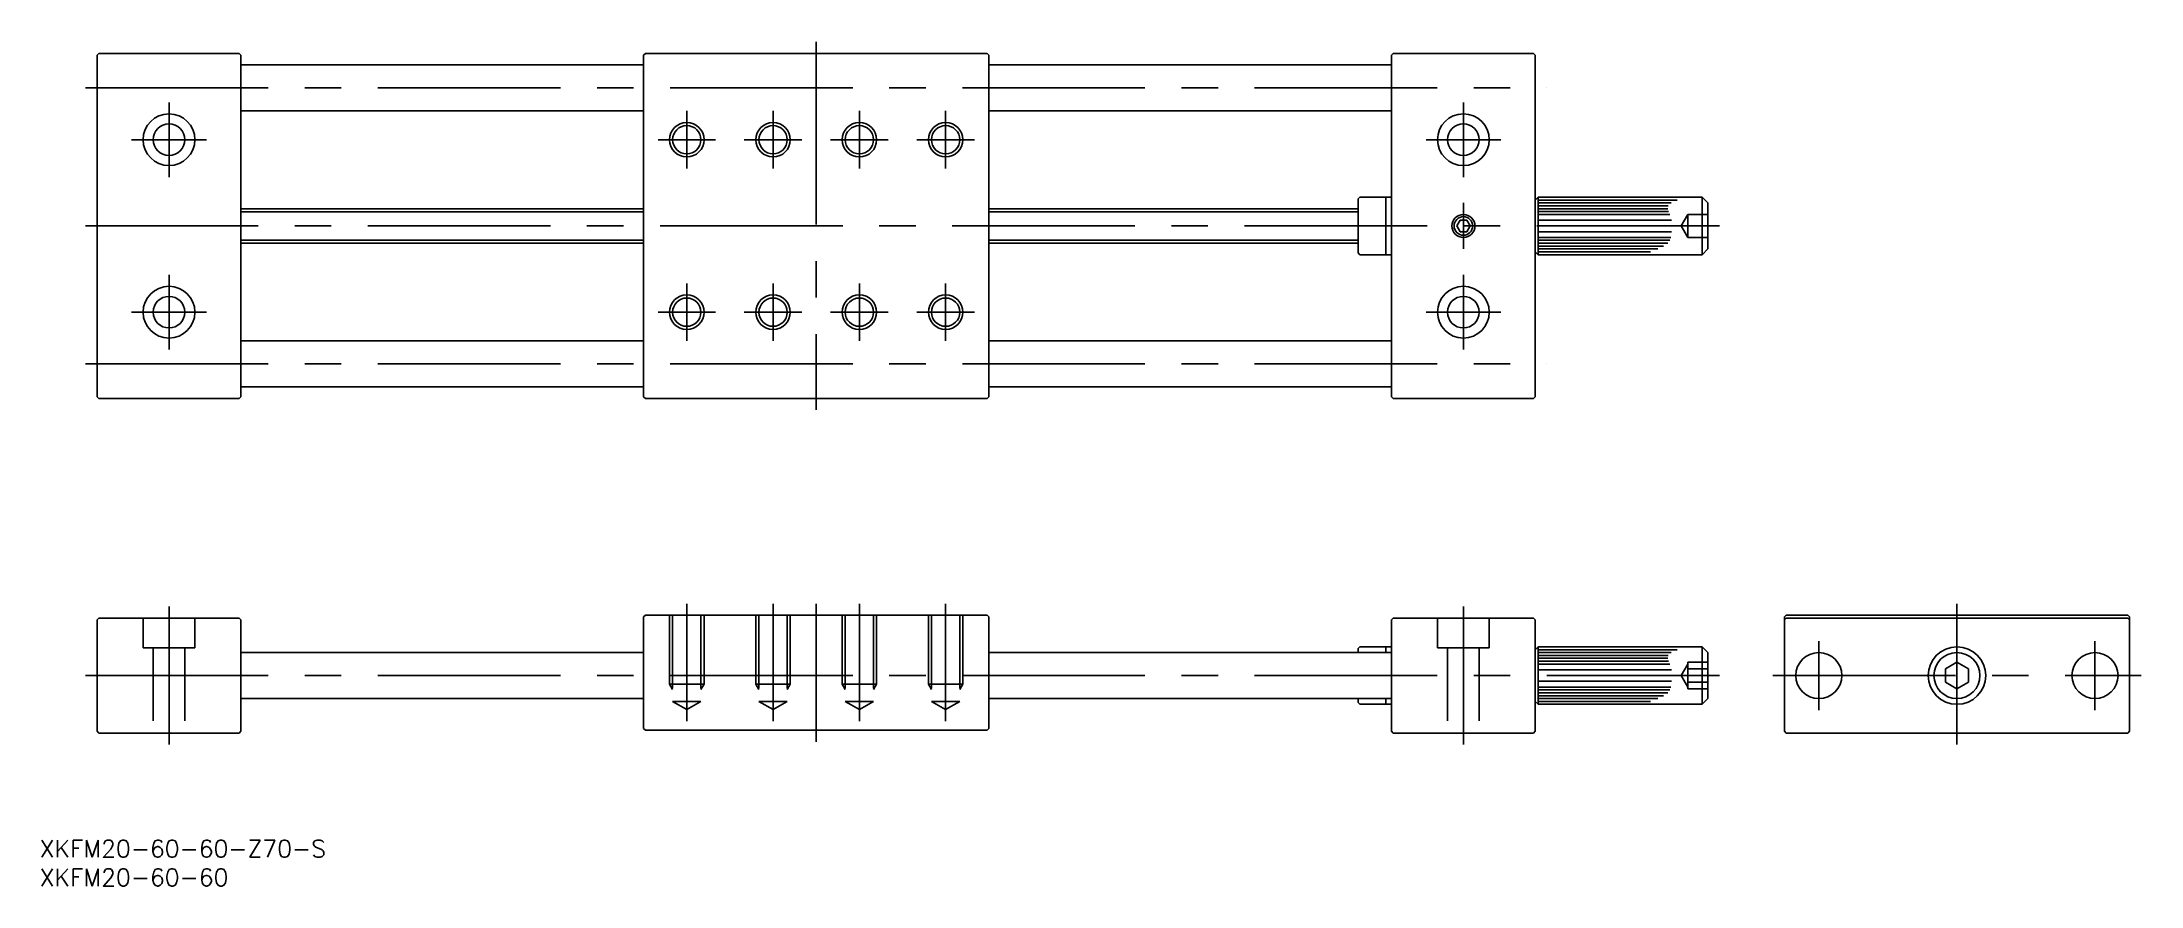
# Model space of a CAD drawing. Extents: x -333 to 32, y -37 to 110.
import ezdxf

# ---------------------------------------------------------------- set-up
doc = ezdxf.new("R2010")
doc.units = 0
doc.linetypes.add('CENTER', pattern=[50.8, 31.75, -6.35, 6.35, -6.35])
doc.linetypes.add('DASHED', pattern=[19.05, 12.7, -6.35])
doc.layers.get('0').update_dxf_attribs({"linetype": 'CONTINUOUS'})
doc.layers.add('CENTER', color=1, linetype='CONTINUOUS')
doc.styles.get("Standard").update_dxf_attribs({"font": 'txt.shx', "height": 3, "bigfont": 'bigfont.shx'})

msp = doc.modelspace()

# ---------------------------------------------------------------- linework, layer by layer
at = {"color": 7, "linetype": 'CONTINUOUS'}
for p, q in [((-322.99, 108.21), (-323.29, 107.91)), ((-323.29, 107.91), (-323.29, 48.51)), ((-322.99, 108.21), (-298.59, 108.21)), ((-298.59, 108.21), (-298.29, 107.91)), ((-298.29, 107.91), (-298.29, 48.51)), ((-298.29, 106.21), (-228.29, 106.21)), ((-228.29, 107.91), (-227.99, 108.21)), ((-228.29, 107.91), (-228.29, 48.51)), ((-168.59, 108.21), (-227.99, 108.21)), ((-168.59, 108.21), (-168.29, 107.91)), ((-168.29, 48.51), (-168.29, 107.91)), ((-168.29, 106.21), (-98.29, 106.21)), ((-97.99, 108.21), (-98.29, 107.91)), ((-98.29, 107.91), (-98.29, 48.51)), ((-97.99, 108.21), (-73.59, 108.21)), ((-73.59, 108.21), (-73.29, 107.91)), ((-73.29, 107.91), (-73.29, 48.51)), ((-298.29, 98.21), (-228.29, 98.21)), ((-168.29, 98.21), (-98.29, 98.21)), ((-228.29, 81.21), (-298.29, 81.21)), ((-168.29, 81.21), (-104.09, 81.21)), ((-104.09, 82.91), (-103.79, 83.21)), ((-104.09, 82.91), (-104.09, 73.51)), ((-103.79, 83.21), (-98.29, 83.21)), ((-99.29, 83.21), (-99.29, 73.21)), ((-72.79, 83.21), (-73.29, 82.71)), ((-72.79, 83.21), (-44.29, 83.21)), ((-72.79, 83.21), (-72.79, 73.21)), ((-72.79, 82.71), (-48.61, 82.71)), ((-72.79, 82.21), (-49.65, 82.21)), ((-72.79, 81.71), (-50.22, 81.71)), ((-72.79, 81.21), (-50.28, 81.21)), ((-72.79, 80.71), (-50.12, 80.71)), ((-44.29, 83.21), (-44.29, 73.21)), ((-43.29, 82.21), (-44.29, 83.21)), ((-43.29, 82.21), (-43.29, 74.21)), ((-86.37, 79.21), (-86.94, 78.21)), ((-86.94, 78.21), (-86.37, 77.21)), ((-85.21, 79.21), (-86.37, 79.21)), ((-86.37, 77.21), (-85.21, 77.21)), ((-84.63, 78.21), (-85.21, 79.21)), ((-85.21, 77.21), (-84.63, 78.21)), ((-72.79, 80.21), (-49.9, 80.21)), ((-72.79, 79.21), (-49.63, 79.21)), ((-72.79, 77.21), (-49.62, 77.21)), ((-298.29, 75.21), (-228.29, 75.21)), ((-104.09, 75.21), (-168.29, 75.21)), ((-104.09, 73.51), (-103.79, 73.21)), ((-103.79, 73.21), (-98.29, 73.21)), ((-72.79, 73.21), (-73.29, 73.71)), ((-72.79, 76.21), (-49.75, 76.21)), ((-72.79, 75.71), (-49.92, 75.71)), ((-72.79, 75.21), (-50.27, 75.21)), ((-72.79, 74.71), (-51.02, 74.71)), ((-72.79, 74.21), (-52.02, 74.21)), ((-72.79, 73.71), (-53.27, 73.71)), ((-44.29, 73.21), (-72.79, 73.21)), ((-44.29, 73.21), (-43.29, 74.21)), ((-298.29, 58.21), (-228.29, 58.21)), ((-168.29, 58.21), (-98.29, 58.21)), ((-322.99, 48.21), (-323.29, 48.51)), ((-322.99, 48.21), (-298.59, 48.21)), ((-298.59, 48.21), (-298.29, 48.51)), ((-298.29, 50.21), (-228.29, 50.21)), ((-227.99, 48.21), (-228.29, 48.51)), ((-227.99, 48.21), (-168.59, 48.21)), ((-168.59, 48.21), (-168.29, 48.51)), ((-168.29, 50.21), (-98.29, 50.21)), ((-97.99, 48.21), (-98.29, 48.51)), ((-97.99, 48.21), (-73.59, 48.21)), ((-73.59, 48.21), (-73.29, 48.51)), ((-323.29, 9.7), (-322.99, 10)), ((-323.29, 9.7), (-323.29, -9.7)), ((-322.99, 10), (-298.59, 10)), ((-298.59, 10), (-298.29, 9.7)), ((-298.29, 9.7), (-298.29, -9.7)), ((-228.29, 10.2), (-227.99, 10.5)), ((-228.29, 10.2), (-228.29, -9.2)), ((-168.59, 10.5), (-227.99, 10.5)), ((-217.99, 10.5), (-224.93, 10.5)), ((-168.59, 10.5), (-168.29, 10.2)), ((-168.29, 10.2), (-168.29, -9.2)), ((-98.29, 9.7), (-97.99, 10)), ((-98.29, -9.7), (-98.29, 9.7)), ((-97.99, 10), (-73.59, 10)), ((-73.29, 9.7), (-73.59, 10)), ((-73.29, 9.7), (-73.29, -9.7)), ((-29.7, 10.5), (-30, 10.2)), ((-30, 10.2), (-30, -9.7)), ((-29.7, 10), (-30, 9.7)), ((-29.7, 10.5), (29.7, 10.5)), ((-29.7, 10), (29.7, 10)), ((29.7, 10.5), (30, 10.2)), ((29.7, 10), (30, 9.7)), ((30, 10.2), (30, -9.7)), ((-298.29, 4), (-228.29, 4)), ((-168.29, 4), (-98.29, 4)), ((-103.79, 5), (-104.09, 4.7)), ((-104.09, 4.7), (-104.09, 4)), ((-103.79, 5), (-98.29, 5)), ((-99.29, 5), (-99.29, 4)), ((-72.79, 5), (-73.29, 4.5)), ((-72.79, 5), (-44.29, 5)), ((-72.79, 5), (-72.79, -5)), ((-72.79, 4.5), (-48.61, 4.5)), ((-72.79, 4), (-49.65, 4)), ((-44.29, 5), (-44.29, -5)), ((-43.29, 4), (-44.29, 5)), ((-43.29, 4), (-43.29, -4)), ((-72.79, 3.5), (-50.22, 3.5)), ((-72.79, 3), (-50.28, 3)), ((-72.79, 2.5), (-50.12, 2.5)), ((-72.79, 2), (-49.9, 2)), ((-72.79, 1), (-49.63, 1)), ((0, 2.31), (-2, 1.15)), ((-2, 1.15), (-2, -1.15)), ((2, 1.15), (0, 2.31)), ((2, -1.15), (2, 1.15)), ((-72.79, -1), (-49.62, -1)), ((-72.79, -2), (-49.75, -2)), ((-72.79, -2.5), (-49.92, -2.5)), ((-72.79, -3), (-50.27, -3)), ((-72.79, -3.5), (-51.02, -3.5)), ((-2, -1.15), (0, -2.31)), ((0, -2.31), (2, -1.15)), ((-298.29, -4), (-228.29, -4)), ((-168.29, -4), (-98.29, -4)), ((-104.09, -4), (-104.09, -4.7)), ((-104.09, -4.7), (-103.79, -5)), ((-103.79, -5), (-98.29, -5)), ((-99.29, -4), (-99.29, -5)), ((-72.79, -5), (-73.29, -4.5)), ((-72.79, -4), (-52.02, -4)), ((-72.79, -4.5), (-53.27, -4.5)), ((-44.29, -5), (-72.79, -5)), ((-44.29, -5), (-43.29, -4)), ((-322.99, -10), (-323.29, -9.7)), ((-298.59, -10), (-322.99, -10)), ((-298.59, -10), (-298.29, -9.7)), ((-227.99, -9.5), (-228.29, -9.2)), ((-227.99, -9.5), (-168.59, -9.5)), ((-168.59, -9.5), (-168.29, -9.2)), ((-97.99, -10), (-98.29, -9.7)), ((-73.59, -10), (-97.99, -10)), ((-73.59, -10), (-73.29, -9.7)), ((-29.7, -10), (-30, -9.7)), ((-29.7, -10), (29.7, -10)), ((29.7, -10), (30, -9.7))]:
    msp.add_line(p, q, dxfattribs=at)
at = {"color": 3, "linetype": 'CONTINUOUS'}
for p, q in [((-298.29, 80.67), (-228.29, 80.67)), ((-168.29, 80.67), (-104.09, 80.67)), ((-228.29, 75.75), (-298.29, 75.75)), ((-104.09, 75.75), (-168.29, 75.75))]:
    msp.add_line(p, q, dxfattribs=at)
at = {"color": 3, "linetype": 'DASHED'}
for p, q in [((-46.79, 76.21), (-47.95, 78.21)), ((-46.79, 80.21), (-47.94, 78.21)), ((-46.79, 76.21), (-46.79, 80.21)), ((-43.29, 80.21), (-46.79, 80.21)), ((-43.29, 78.21), (-46.79, 78.21)), ((-43.29, 76.21), (-46.79, 76.21)), ((-315.29, 10), (-315.29, 4.8)), ((-306.29, 4.8), (-306.29, 10)), ((-223.79, 10.5), (-223.79, -1.5)), ((-223.25, 10.5), (-223.25, -4.5)), ((-218.33, 10.5), (-218.33, -4.5)), ((-217.79, 10.5), (-217.79, -1.5)), ((-208.79, 10.5), (-208.79, -1.5)), ((-208.25, 10.5), (-208.25, -4.5)), ((-203.33, 10.5), (-203.33, -4.5)), ((-202.79, 10.5), (-202.79, -1.5)), ((-193.79, 10.5), (-193.79, -1.5)), ((-193.25, 10.5), (-193.25, -4.5)), ((-188.33, 10.5), (-188.33, -4.5)), ((-187.79, 10.5), (-187.79, -1.5)), ((-178.79, 10.5), (-178.79, -1.5)), ((-178.25, 10.5), (-178.25, -4.5)), ((-173.33, 10.5), (-173.33, -4.5)), ((-172.79, 10.5), (-172.79, -1.5)), ((-90.29, 10), (-90.29, 4.8)), ((-81.29, 4.8), (-81.29, 10)), ((-315.29, 4.8), (-306.29, 4.8)), ((-313.54, 4.8), (-313.54, -10)), ((-308.04, 4.8), (-308.04, -10)), ((-90.29, 4.8), (-81.29, 4.8)), ((-88.54, 4.8), (-88.54, -10)), ((-83.04, 4.8), (-83.04, -10)), ((-46.79, -2), (-47.95, 0.01)), ((-46.79, 2), (-47.94, 0)), ((-46.79, 2.31), (-46.79, -2.31)), ((-46.79, 2.31), (-43.29, 2.31)), ((-46.79, 1.15), (-43.29, 1.15)), ((-217.79, -1.5), (-223.79, -1.5)), ((-223.79, -1.5), (-223.25, -2.44)), ((-217.79, -1.5), (-218.33, -2.44)), ((-202.79, -1.5), (-208.79, -1.5)), ((-208.79, -1.5), (-208.25, -2.44)), ((-202.79, -1.5), (-203.33, -2.44)), ((-187.79, -1.5), (-193.79, -1.5)), ((-193.79, -1.5), (-193.25, -2.44)), ((-187.79, -1.5), (-188.33, -2.44)), ((-172.79, -1.5), (-178.79, -1.5)), ((-178.79, -1.5), (-178.25, -2.44)), ((-172.79, -1.5), (-173.33, -2.44)), ((-46.79, -1.15), (-43.29, -1.15)), ((-46.79, -2.31), (-43.29, -2.31)), ((-218.33, -4.5), (-223.25, -4.5)), ((-223.25, -4.5), (-220.79, -5.92)), ((-218.33, -4.5), (-220.79, -5.92)), ((-203.33, -4.5), (-208.25, -4.5)), ((-208.25, -4.5), (-205.79, -5.92)), ((-203.33, -4.5), (-205.79, -5.92)), ((-188.33, -4.5), (-193.25, -4.5)), ((-193.25, -4.5), (-190.79, -5.92)), ((-188.33, -4.5), (-190.79, -5.92)), ((-173.33, -4.5), (-178.25, -4.5)), ((-178.25, -4.5), (-175.79, -5.92)), ((-173.33, -4.5), (-175.79, -5.92))]:
    msp.add_line(p, q, dxfattribs=at)
at = {"color": 7, "linetype": 'CONTINUOUS'}
for centre, radius in [((-310.79, 93.21), 4.5), ((-310.79, 93.21), 2.75), ((-220.79, 93.21), 2.46), ((-205.79, 93.21), 2.46), ((-190.79, 93.21), 2.46), ((-175.79, 93.21), 2.46), ((-85.79, 93.21), 4.5), ((-85.79, 93.21), 2.75), ((-85.79, 78.21), 1.62), ((-310.79, 63.21), 4.5), ((-310.79, 63.21), 2.75), ((-85.79, 63.21), 4.5), ((-85.79, 63.21), 2.75), ((-220.79, 63.21), 2.46), ((-205.79, 63.21), 2.46), ((-190.79, 63.21), 2.46), ((-175.79, 63.21), 2.46), ((-24, 0), 4), ((0, 0), 5), ((0, 0), 4), ((24, 0), 4)]:
    msp.add_circle(centre, radius, dxfattribs=at)
at = {"color": 3, "linetype": 'CONTINUOUS'}
for centre, radius in [((-220.79, 93.21), 3), ((-205.79, 93.21), 3), ((-190.79, 93.21), 3), ((-175.79, 93.21), 3), ((-85.79, 78.21), 2), ((-220.79, 63.21), 3), ((-205.79, 63.21), 3), ((-190.79, 63.21), 3), ((-175.79, 63.21), 3)]:
    msp.add_circle(centre, radius, dxfattribs=at)
at = {"layer": 'CENTER', "color": 1, "linetype": 'CENTER'}
for p, q in [((-198.29, 110.21), (-198.29, 46.21)), ((-325.29, 102.21), (-71.29, 102.21)), ((-310.79, 99.71), (-310.79, 86.71)), ((-85.79, 99.71), (-85.79, 86.71)), ((-220.79, 98.21), (-220.79, 88.21)), ((-205.79, 98.21), (-205.79, 88.21)), ((-190.79, 98.21), (-190.79, 88.21)), ((-175.79, 98.21), (-175.79, 88.21)), ((-317.29, 93.21), (-304.29, 93.21)), ((-225.79, 93.21), (-215.79, 93.21)), ((-210.79, 93.21), (-200.79, 93.21)), ((-195.79, 93.21), (-185.79, 93.21)), ((-180.79, 93.21), (-170.79, 93.21)), ((-92.29, 93.21), (-79.29, 93.21)), ((-85.79, 82.21), (-85.79, 74.21)), ((-41.29, 78.21), (-325.29, 78.21)), ((-310.79, 69.71), (-310.79, 56.71)), ((-85.79, 69.71), (-85.79, 56.71)), ((-220.79, 68.21), (-220.79, 58.21)), ((-205.79, 68.21), (-205.79, 58.21)), ((-190.79, 68.21), (-190.79, 58.21)), ((-175.79, 68.21), (-175.79, 58.21)), ((-317.29, 63.21), (-304.29, 63.21)), ((-225.79, 63.21), (-215.79, 63.21)), ((-210.79, 63.21), (-200.79, 63.21)), ((-195.79, 63.21), (-185.79, 63.21)), ((-180.79, 63.21), (-170.79, 63.21)), ((-92.29, 63.21), (-79.29, 63.21)), ((-325.29, 54.21), (-71.29, 54.21)), ((-310.79, 12), (-310.79, -12)), ((-220.79, 12.5), (-220.79, -7.92)), ((-205.79, 12.5), (-205.79, -7.92)), ((-198.29, 12.5), (-198.29, -11.5)), ((-198.29, 12.5), (-198.29, -1.5)), ((-190.79, 12.5), (-190.79, -7.92)), ((-175.79, 12.5), (-175.79, -7.92)), ((-85.79, 12), (-85.79, -12)), ((0, 12.5), (0, -12)), ((-24, 6), (-24, -6)), ((24, 6), (24, -6)), ((-325.29, 0), (-41.29, 0)), ((-32, 0), (32, 0))]:
    msp.add_line(p, q, dxfattribs=at)

# ---------------------------------------------------------------- texts
at = {"color": 7, "linetype": 'CONTINUOUS'}
for s, p in [('XKFM20-60-60-Z70-S', (-333.26, -31.61)), ('XKFM20-60-60', (-333.26, -36.61))]:
    msp.add_text(s, height=3, dxfattribs=at).set_placement(p)

doc.saveas('drawing.dxf')
